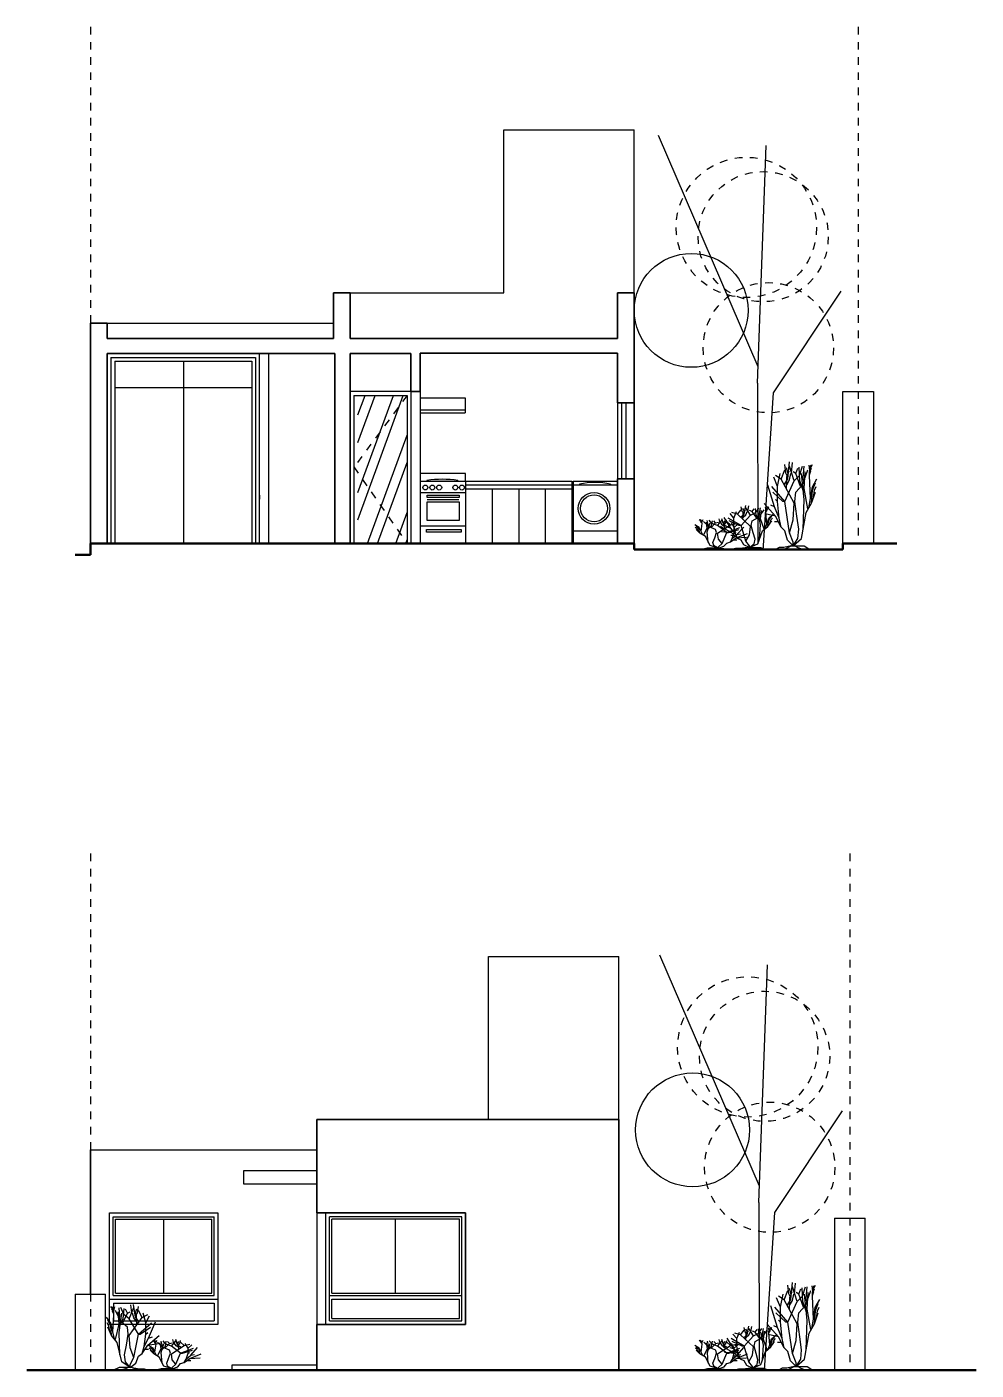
# Model space of a CAD drawing. Header units: inches. Extents: x 22 to 73.7, y 14.4 to 45.6.
# Drawn here: x 61.17 to 73.67, y 27.91 to 45.6 of the extents above; entities that cross this region are included whole.
import ezdxf

# ---------------------------------------------------------------- set-up
doc = ezdxf.new("R2010")
doc.units = ezdxf.units.IN
doc.header["$MEASUREMENT"] = 0
doc.linetypes.add('ACAD_ISO03W100', pattern=[30, 12, -18])
doc.linetypes.add('DASHDOTX2', pattern=[50.8, 25.4, -12.7, 0, -12.7])

# ---------------------------------------------------------------- blocks, each defined once
blk = doc.blocks.new('*U27')
for p, q in [((-316.7634, 502.285), (-327.6092, 559.9176)), ((-286.512, 498.3226), (-307.4416, 538.0736)), ((-290.3982, 464.5406), (-265.6078, 577.8246)), ((-207.264, 451.104), (-268.224, 548.64)), ((-240.792, 502.285), (-228.3968, 573.8368)), ((-182.88, 499.872), (-158.496, 536.448)), ((-129.1844, 450.6214), (-140.0302, 542.036)), ((-134.112, 487.68), (-97.536, 548.64)), ((-85.7758, 472.4908), (-73.3552, 548.005)), ((-12.9032, 555.9552), (-2.0574, 522.1732)), ((-5.1562, 486.3846), (2.5908, 542.036)), ((-0.508, 508.254), (22.7584, 536.067)), ((1.0414, 526.1356), (35.1536, 559.9176)), ((2.5908, 542.036), (21.209, 555.9552)), ((-426.72, 414.528), (-475.488, 475.488)), ((-377.952, 463.296), (-451.104, 487.68)), ((-426.72, 414.528), (-390.144, 499.872)), ((-377.952, 463.296), (-329.184, 524.256)), ((-207.264, 304.8), (-377.952, 463.296)), ((-338.455, 424.7896), (-290.3982, 464.5406)), ((-329.184, 316.992), (-207.264, 451.104)), ((-296.5958, 484.4034), (-316.7634, 502.285)), ((-305.8922, 396.9512), (-302.7934, 478.4344)), ((-304.3428, 426.7708), (-268.7066, 458.5716)), ((-302.7934, 478.4344), (-270.256, 518.1854)), ((-268.7066, 458.5716), (-250.0884, 500.3038)), ((-182.88, 499.872), (-219.456, 512.064)), ((-207.264, 451.104), (-134.112, 487.68)), ((-121.92, 414.528), (-182.88, 499.872)), ((-85.7758, 389.001), (-129.1844, 452.6026)), ((-73.152, 329.184), (-109.728, 499.872)), ((-97.536, 426.72), (-24.384, 524.256)), ((-70.2564, 426.7708), (-85.7758, 472.4908)), ((-73.152, 402.336), (-60.96, 512.064)), ((8.7884, 335.3562), (-5.1562, 486.3846)), ((-3.6068, 492.3536), (14.986, 518.1854)), ((33.6042, 412.8516), (92.5068, 464.5406)), ((-463.296, 280.416), (-552.577, 423.037)), ((-329.184, 316.992), (-499.872, 414.528)), ((-353.568, 316.992), (-487.68, 377.952)), ((-426.72, 316.992), (-426.72, 414.528)), ((-195.072, 316.992), (-182.88, 377.952)), ((-182.88, 377.952), (-97.536, 426.72)), ((-24.384, 268.224), (-73.152, 402.336)), ((8.7884, 335.3562), (33.6042, 412.8516)), ((24.384, 304.8), (36.576, 390.144)), ((24.384, 304.8), (73.152, 377.952)), ((36.576, 390.144), (73.152, 438.912)), ((48.768, 341.376), (60.96, 390.144)), ((60.96, 390.144), (85.344, 414.528)), ((-451.104, 219.456), (-601.0402, 303.8094)), ((-463.296, 280.416), (-512.064, 292.608)), ((-402.336, 207.264), (-463.296, 280.416)), ((-426.72, 316.992), (-451.104, 329.184)), ((-402.336, 207.264), (-426.72, 316.992)), ((-329.184, 316.992), (-353.568, 316.992)), ((-268.224, 109.728), (-329.184, 316.992)), ((-219.456, 195.072), (-207.264, 304.8)), ((-170.688, 219.456), (-195.072, 316.992)), ((-85.344, 134.112), (-73.152, 329.184)), ((-48.768, 243.84), (24.384, 304.8)), ((-12.192, 274.32), (8.7884, 335.3562)), ((-451.104, 219.456), (-587.4512, 234.2388)), ((-414.528, 182.88), (-463.296, 182.88)), ((-377.952, 146.304), (-451.104, 219.456)), ((-377.952, 146.304), (-402.336, 207.264)), ((-268.224, 109.728), (-219.456, 195.072)), ((-146.304, 134.112), (-170.688, 219.456)), ((-109.728, 73.152), (-48.768, 243.84)), ((-329.184, 121.92), (-377.952, 146.304)), ((-292.608, 60.96), (-329.184, 121.92)), ((-219.456, 48.768), (-268.224, 109.728)), ((-158.496, 73.152), (-146.304, 134.112)), ((-402.336, 12.192), (-451.104, 0)), ((-341.376, 12.192), (-402.336, 12.192)), ((-243.84, 24.384), (-341.376, 12.192)), ((-243.84, 24.384), (-329.184, 0)), ((-219.456, 24.384), (-292.608, 60.96)), ((-243.84, 24.384), (-195.072, 24.384)), ((-219.456, 24.384), (-109.728, 73.152)), ((-219.456, 24.384), (-158.496, 73.152)), ((-219.456, 24.384), (-219.456, 48.768)), ((-219.456, 24.384), (-73.152, 24.384)), ((-195.072, 24.384), (-158.496, 12.192)), ((-158.496, 12.192), (-85.344, 0)), ((-73.152, 24.384), (0, 0))]:
    blk.add_line(p, q)

msp = doc.modelspace()

# ---------------------------------------------------------------- hatches: boundary and pattern name
h = msp.add_hatch()
h.set_pattern_fill('STEEL', color=256, scale=0.11, angle=25)
h.set_pattern_definition([(70, (-2351.08017, -3122.4711), (-0.328187648, 0.119450535), []), (70, (-2351.15397, -3122.31282), (-0.328187648, 0.119450535), [])])
h.paths.add_polyline_path([(66.176, 40.749), (65.529, 40.749), (65.529, 39.796)], flags=17)
h.paths.add_polyline_path([(66.176, 40.749), (65.529, 39.796), (66.15, 38.799), (66.176, 38.799)])
h.paths.add_polyline_path([(65.529, 39.796), (65.529, 38.799), (66.15, 38.799)], flags=17)
h = msp.add_hatch(color=256)
h.dxf.hatch_style = 1
h.paths.add_polyline_path([(66.436, 39.629), (66.436, 39.619), (66.846, 39.619), (66.846, 39.629, 0.069079)])

# ---------------------------------------------------------------- linework, layer by layer
at = {"linetype": 'DASHDOTX2', "ltscale": 0.0001}
for p, q in [((62.006, 45.604), (62.006, 38.799)), ((72.116, 45.604), (72.116, 38.799)), ((62.005, 34.713), (62.005, 27.908)), ((72.006, 34.713), (72.006, 27.908))]:
    msp.add_line(p, q, dxfattribs=at)
for p, q in [((67.449, 42.099), (67.449, 44.249)), ((67.449, 44.249), (69.166, 44.249)), ((69.166, 42.099), (69.166, 44.249)), ((70.798, 41.126), (69.487, 44.173)), ((70.79, 40.911), (70.905, 44.043)), ((71.001, 40.783), (71.89, 42.122)), ((65.426, 42.099), (67.449, 42.099)), ((62.226, 41.699), (65.206, 41.699)), ((70.79, 40.911), (70.794, 38.792)), ((66.226, 40.799), (65.426, 40.799)), ((66.226, 40.799), (66.226, 38.799)), ((66.346, 40.719), (66.939, 40.719)), ((66.939, 40.719), (66.939, 40.519)), ((70.865, 38.704), (71.001, 40.783)), ((66.346, 40.519), (66.939, 40.519)), ((66.943, 39.719), (66.346, 39.719)), ((66.943, 39.619), (66.943, 39.719)), ((66.346, 39.619), (68.347, 39.619)), ((66.436, 39.629), (66.436, 39.619)), ((66.846, 39.629), (66.846, 39.619)), ((66.943, 39.619), (66.943, 38.799)), ((66.943, 39.569), (68.347, 39.569)), ((66.943, 39.519), (68.347, 39.519)), ((67.294, 39.519), (67.294, 38.799)), ((67.645, 39.519), (67.645, 38.799)), ((67.996, 39.519), (67.996, 38.799)), ((68.347, 39.619), (68.347, 38.799)), ((68.364, 39.619), (68.946, 39.619)), ((68.364, 39.619), (68.364, 38.964)), ((68.364, 39.569), (68.946, 39.569)), ((68.446, 39.579), (68.446, 39.569)), ((68.855, 39.579), (68.855, 39.569)), ((66.442, 39.377), (66.858, 39.377)), ((66.943, 39.026), (66.346, 39.026)), ((68.364, 38.964), (68.946, 38.964)), ((68.364, 38.964), (68.364, 38.799)), ((67.247, 31.208), (67.247, 33.358)), ((67.247, 33.358), (68.965, 33.358)), ((68.965, 31.208), (68.965, 33.358)), ((70.816, 30.33), (69.506, 33.376)), ((70.808, 30.115), (70.923, 33.247)), ((71.02, 29.986), (71.908, 31.325)), ((62.005, 30.808), (64.985, 30.808)), ((70.808, 30.115), (70.812, 27.995)), ((62.255, 28.508), (62.255, 29.978)), ((62.255, 29.978), (63.685, 29.978)), ((62.305, 28.892), (62.305, 29.928)), ((62.305, 29.928), (63.635, 29.928)), ((63.635, 28.892), (63.635, 29.928)), ((63.685, 29.978), (63.685, 28.508)), ((64.985, 29.978), (64.985, 28.508)), ((65.105, 28.508), (65.105, 29.978)), ((65.155, 28.558), (65.155, 29.928)), ((66.895, 29.928), (65.155, 29.928)), ((66.895, 28.558), (66.895, 29.928)), ((70.883, 27.908), (71.02, 29.986)), ((71.806, 29.908), (71.806, 27.908)), ((71.806, 29.908), (72.206, 29.908)), ((72.206, 27.908), (72.206, 29.908)), ((61.805, 28.908), (61.805, 27.908)), ((61.805, 28.908), (62.205, 28.908)), ((62.205, 27.908), (62.205, 28.908)), ((62.305, 28.892), (63.635, 28.892)), ((65.155, 28.892), (66.895, 28.892)), ((62.255, 28.842), (63.685, 28.842)), ((63.685, 28.508), (62.255, 28.508)), ((65.155, 28.558), (66.895, 28.558))]:
    msp.add_line(p, q)
at = {"lineweight": 35}
for p, q in [((65.426, 42.099), (65.206, 42.099)), ((65.206, 42.099), (65.206, 41.499)), ((65.426, 41.499), (65.426, 42.099)), ((68.946, 41.499), (68.946, 42.099)), ((68.946, 42.099), (69.166, 42.099)), ((69.166, 42.099), (69.166, 38.799)), ((62.006, 38.799), (62.006, 41.699)), ((62.006, 41.699), (62.226, 41.699)), ((62.226, 41.699), (62.226, 41.499)), ((62.226, 41.499), (65.206, 41.499)), ((65.426, 41.499), (68.946, 41.499)), ((62.226, 41.299), (65.226, 41.299)), ((62.226, 41.299), (62.226, 38.799)), ((65.226, 41.299), (65.226, 38.799)), ((65.426, 41.299), (65.426, 38.799)), ((65.426, 41.299), (66.226, 41.299)), ((66.226, 41.299), (66.226, 40.799)), ((66.346, 40.799), (66.346, 41.306)), ((66.346, 41.306), (68.946, 41.306)), ((68.946, 41.306), (68.946, 40.649)), ((66.226, 40.799), (66.346, 40.799)), ((68.946, 40.649), (69.166, 40.649)), ((68.946, 38.799), (68.946, 39.649)), ((68.946, 39.649), (69.166, 39.649)), ((64.985, 31.208), (64.985, 29.978)), ((64.985, 31.208), (68.965, 31.208)), ((68.965, 31.208), (68.965, 27.908)), ((62.005, 30.808), (62.005, 28.908)), ((66.945, 29.978), (64.985, 29.978)), ((66.945, 28.508), (66.945, 29.978)), ((64.985, 28.508), (66.945, 28.508)), ((64.985, 28.508), (64.985, 27.908))]:
    msp.add_line(p, q, dxfattribs=at)
at = {"lineweight": 25}
for p, q in [((62.276, 41.249), (64.18, 41.249)), ((62.276, 41.249), (62.276, 38.799)), ((64.18, 41.249), (64.18, 38.799)), ((63.232, 41.199), (63.232, 38.799)), ((62.326, 40.854), (64.13, 40.854)), ((66.346, 40.799), (66.346, 38.799)), ((71.916, 38.799), (71.916, 40.799)), ((71.916, 40.799), (72.316, 40.799)), ((72.316, 40.799), (72.316, 38.799)), ((66.346, 40.559), (66.939, 40.559)), ((68.946, 40.649), (68.946, 39.649)), ((69.001, 40.649), (69.001, 39.649)), ((69.056, 40.649), (69.056, 39.649)), ((66.346, 39.468), (66.943, 39.468)), ((64.23, 39.433), (64.23, 39.383)), ((62.335, 28.922), (62.335, 29.898)), ((62.335, 29.898), (63.605, 29.898)), ((62.97, 28.922), (62.97, 29.898)), ((63.605, 28.922), (63.605, 29.898)), ((65.185, 28.922), (65.185, 29.898)), ((66.865, 29.898), (65.185, 29.898)), ((66.023, 28.922), (66.023, 29.898)), ((66.865, 28.922), (66.865, 29.898)), ((62.335, 28.922), (63.605, 28.922)), ((65.185, 28.922), (66.865, 28.922)), ((62.308, 28.792), (62.308, 28.558)), ((62.308, 28.792), (63.636, 28.792)), ((63.636, 28.792), (63.636, 28.558)), ((65.185, 28.588), (65.185, 28.842)), ((65.185, 28.842), (66.865, 28.842)), ((66.865, 28.588), (66.865, 28.842)), ((62.308, 28.558), (63.636, 28.558)), ((65.185, 28.588), (66.865, 28.588))]:
    msp.add_line(p, q, dxfattribs=at)
at = {"lineweight": 30}
for p, q in [((64.23, 38.799), (64.23, 41.299)), ((64.35, 41.299), (64.35, 38.799)), ((62.326, 41.199), (64.13, 41.199)), ((62.326, 41.199), (62.326, 38.799)), ((64.13, 41.199), (64.13, 38.799)), ((65.476, 40.749), (66.176, 40.749)), ((65.476, 40.749), (65.476, 38.806)), ((66.176, 40.749), (66.176, 38.799))]:
    msp.add_line(p, q, dxfattribs=at)
at = {"linetype": 'ACAD_ISO03W100', "lineweight": 25, "ltscale": 9e-05}
for p, q in [((66.176, 40.749), (65.477, 39.805)), ((65.476, 39.806), (66.176, 38.799))]:
    msp.add_line(p, q, dxfattribs=at)
at = {"lineweight": 50}
for p, q in [((62.006, 38.649), (62.006, 38.799)), ((62.006, 38.799), (69.166, 38.799)), ((69.166, 38.799), (69.166, 38.719)), ((71.916, 38.719), (71.916, 38.799)), ((71.916, 38.799), (72.623, 38.799)), ((61.806, 38.649), (62.006, 38.649)), ((69.166, 38.719), (71.916, 38.719)), ((61.168, 27.908), (73.669, 27.908))]:
    msp.add_line(p, q, dxfattribs=at)
for points in [[(66.441, 39.436), (66.862, 39.436), (66.862, 39.403), (66.441, 39.403)], [(66.441, 39.348), (66.862, 39.348), (66.862, 39.1), (66.441, 39.1)], [(66.43, 38.983), (66.887, 38.983), (66.887, 38.949), (66.43, 38.949)], [(64.985, 27.908), (63.931, 27.908), (63.931, 27.908), (64.985, 27.908)]]:
    msp.add_lwpolyline(points, close=True)
at = {"lineweight": 25}
for points in [[(64.026, 30.536), (64.985, 30.536), (64.985, 30.356), (64.026, 30.356)], [(64.985, 27.908), (63.874, 27.908), (63.874, 27.979), (64.985, 27.979)]]:
    msp.add_lwpolyline(points, close=True, dxfattribs=at)
at = {"linetype": 'ACAD_ISO03W100', "ltscale": 1e-05}
for centre, radius in [((70.644, 42.962), 0.924), ((70.865, 42.84), 0.858), ((70.933, 41.377), 0.858), ((70.662, 32.166), 0.924), ((70.883, 32.043), 0.858), ((70.952, 30.581), 0.858)]:
    msp.add_circle(centre, radius, dxfattribs=at)
for centre, radius in [((69.917, 41.869), 0.75), ((66.416, 39.536), 0.0324), ((66.508, 39.535), 0.0324), ((66.599, 39.535), 0.0324), ((66.811, 39.535), 0.0324), ((66.898, 39.535), 0.0324), ((68.638, 39.261), 0.209), ((68.638, 39.261), 0.178), ((69.935, 31.073), 0.75)]:
    msp.add_circle(centre, radius)
for centre, radius, start, end in [((66.641, 38.155), 1.489, 82.0967, 97.9033), ((68.651, 38.708), 0.895, 76.7727, 103.2273)]:
    msp.add_arc(centre, radius, start, end)

# ---------------------------------------------------------------- block references
for p, xscale, yscale, zscale in [((71.479, 38.719), 0.001, 0.002, 0.006), ((70.904, 38.719), 0.001, 0.001, 0.001), ((70.056, 38.719), -0.001, 0.0007, 0.0009), ((71.518, 27.908), 0.001, 0.002, 0.006), ((62.309, 27.908), -0.001, 0.0015, 0.005), ((70.943, 27.908), 0.001, 0.001, 0.001), ((62.864, 27.908), -0.001, 0.0007, 0.0009), ((70.057, 27.908), -0.001, 0.0007, 0.0009)]:
    msp.add_blockref('*U27', p, dxfattribs=dict(xscale=xscale, yscale=yscale, zscale=zscale))

doc.saveas('drawing.dxf')
